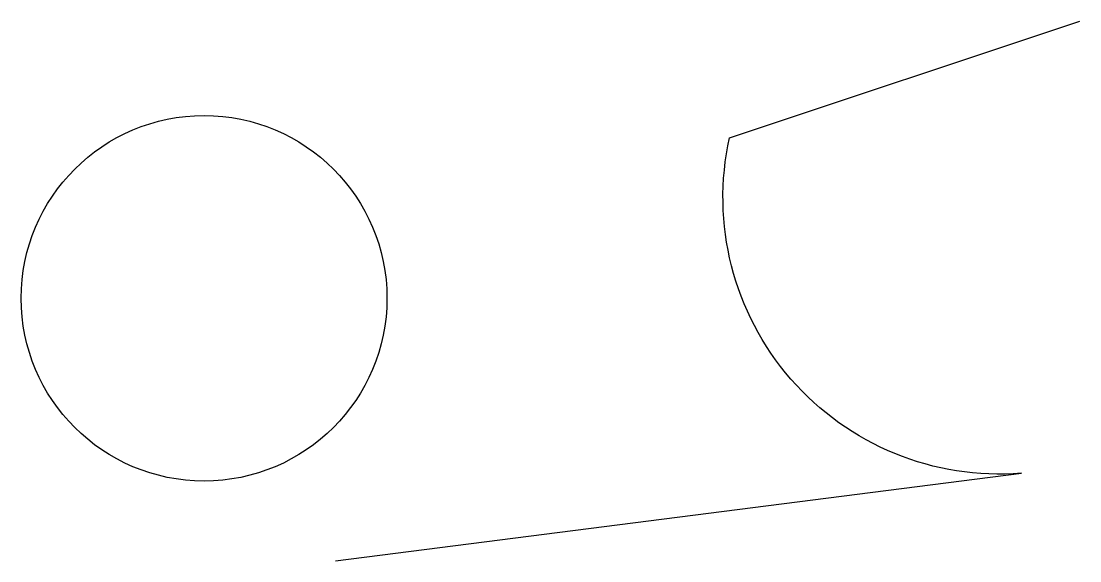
# Model space of a CAD drawing. Header units: millimetres. Extents: x 2474 to 6100, y 250 to 2100.
import ezdxf

# ---------------------------------------------------------------- set-up
doc = ezdxf.new("R2010")
doc.units = ezdxf.units.MM

msp = doc.modelspace()

# ---------------------------------------------------------------- linework, layer by layer
msp.add_lwpolyline([(3550, 250), (5900, 550, -0.503921), (4900, 1700), (6100, 2100)], format="xyb")
msp.add_circle((3100, 1150), 626.5)

doc.saveas('drawing.dxf')
